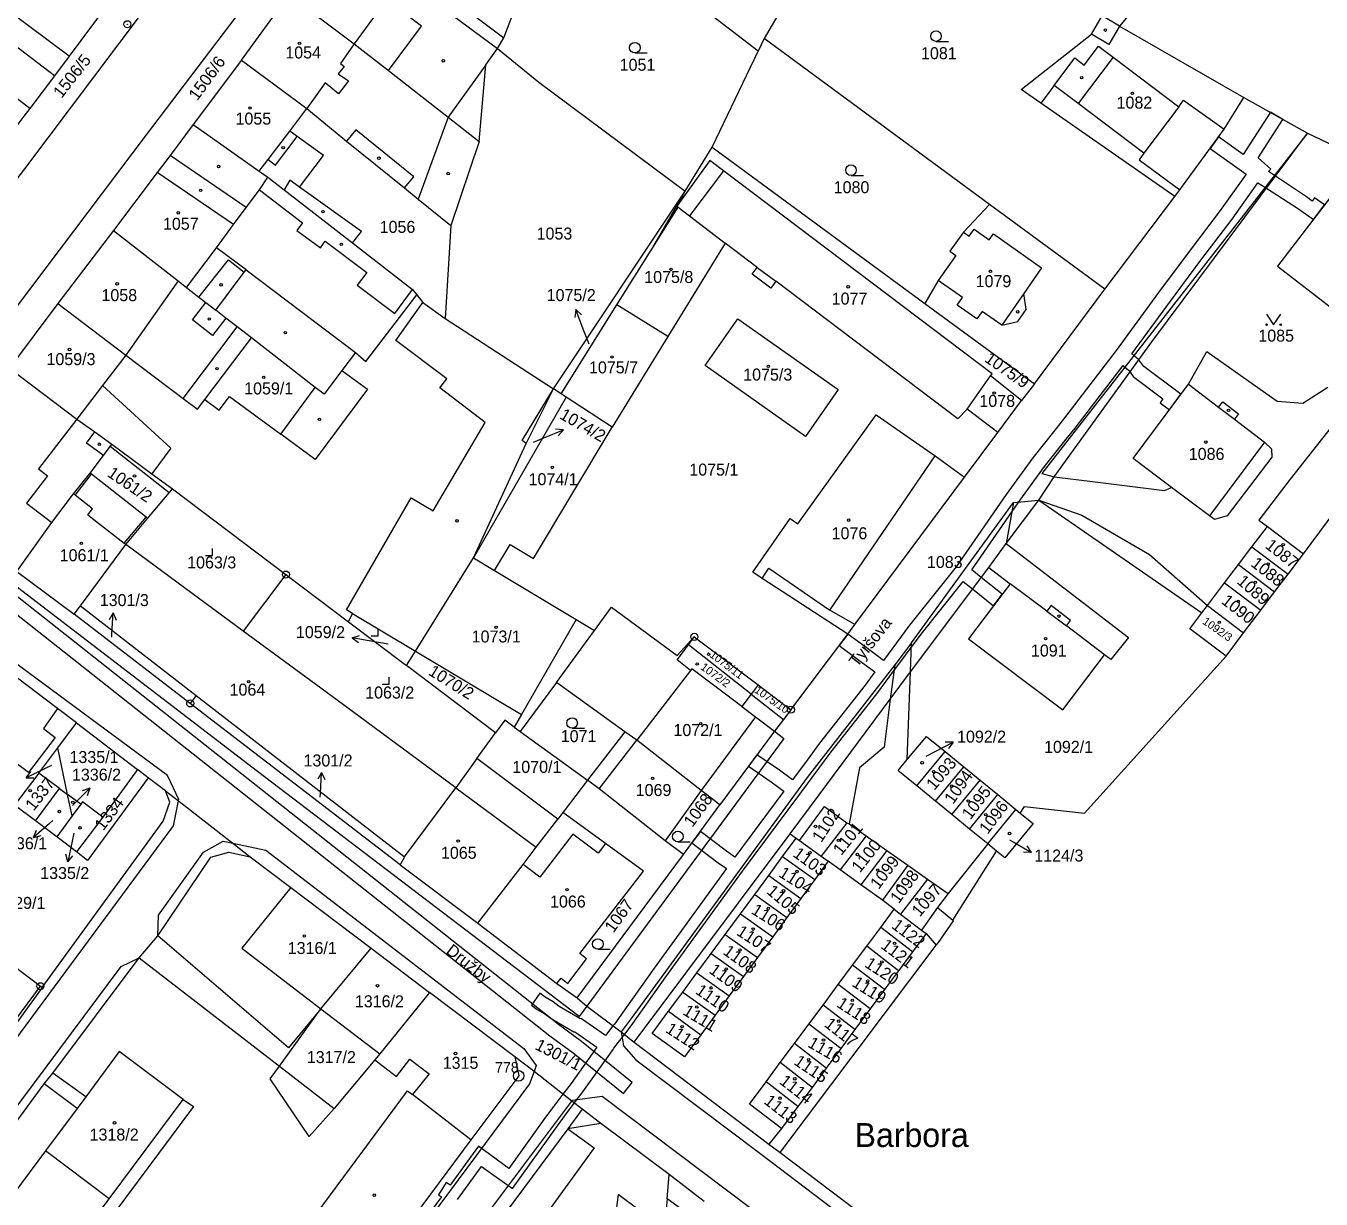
# Model space of a CAD drawing. Extents: x -784124 to -780570, y -980818 to -976926.
# Drawn here: x -781938.7 to -781755.2, y -978950.4 to -978784.2 of the extents above; entities that cross this region are included whole.
import ezdxf
from ezdxf.enums import TextEntityAlignment as Align

# ---------------------------------------------------------------- set-up
doc = ezdxf.new("R2010")
doc.units = 0
doc.header["$LTSCALE"] = 3.138375
doc.header["$MEASUREMENT"] = 0
doc.linetypes.add('0_02', pattern=[0])
doc.linetypes.add('0_051C', pattern=[0])
for name, color, linetype in [('1006', 1, 'CONTINUOUS'), ('1008', 1, 'CONTINUOUS'), ('101', 1, 'CONTINUOUS'), ('1016', 1, 'CONTINUOUS'), ('1029', 1, 'CONTINUOUS'), ('105', 1, 'CONTINUOUS'), ('18', 1, 'CONTINUOUS'), ('21800', 1, 'CONTINUOUS'), ('21810', 1, 'CONTINUOUS'), ('21900', 1, 'CONTINUOUS'), ('21999', 1, 'CONTINUOUS'), ('23700', 1, 'CONTINUOUS'), ('304', 1, 'CONTINUOUS'), ('314', 1, 'CONTINUOUS'), ('319', 1, 'CONTINUOUS'), ('402', 1, 'CONTINUOUS'), ('404', 1, 'CONTINUOUS')]:
    doc.layers.add(name, color=color, linetype=linetype)

# ---------------------------------------------------------------- blocks, each defined once
blk = doc.blocks.new('4_02$0')
at = {"layer": '404', "color": 255, "linetype": 'Continuous'}
blk.add_circle((-0.01, 0), 0.175, dxfattribs=at)
blk = doc.blocks.new('1029$1')
at = {"layer": '1029', "color": 6, "linetype": 'Continuous'}
for p, q in [((0, 3), (-0.5, 2)), ((0, 0), (0, 3)), ((0, 3), (0.5, 2))]:
    blk.add_line(p, q, dxfattribs=at)
blk = doc.blocks.new('3_04$3')
at = {"layer": '304', "color": 255, "linetype": 'Continuous'}
blk.add_line((0.01, 0), (1.76, 0), dxfattribs=at)
blk.add_circle((0.01, 0.75), 0.75, dxfattribs=at)
blk = doc.blocks.new('3_19$9')
at = {"layer": '319', "color": 255, "linetype": 'Continuous'}
for p, q in [((-1, 0), (0, 0)), ((0, 0), (0, 1))]:
    blk.add_line(p, q, dxfattribs=at)
blk = doc.blocks.new('3_14$2')
at = {"layer": '314', "color": 255, "linetype": 'Continuous'}
blk.add_lwpolyline([(-1, 1.5), (0, 0), (1, 1.5)], dxfattribs=at)
for centre in [(-1, 0), (1, 0)]:
    blk.add_circle(centre, 0.1, dxfattribs=at)
blk = doc.blocks.new('1_01$18')
at = {"layer": '101', "color": 3, "linetype": 'Continuous'}
for radius in [0.75, 0.03]:
    blk.add_circle((0, 0), radius, dxfattribs=at)
blk = doc.blocks.new('1_05$19')
at = {"layer": '105', "color": 3, "linetype": 'Continuous'}
for radius in [0.5, 0.0303]:
    blk.add_circle((0, 0), radius, dxfattribs=at)

msp = doc.modelspace()

# ---------------------------------------------------------------- linework, layer by layer
at = {"layer": '1029', "color": 255, "linetype": 'Continuous'}
for p, q in [((-781858.9, -978829.26), (-781859.73, -978827.16)), ((-781866.78, -978843.18), (-781865.31, -978842.56)), ((-781926.56, -978870.8), (-781926.53, -978870.34)), ((-781887.38, -978871.79), (-781889.54, -978871.41)), ((-781811.15, -978887.65), (-781809.97, -978887.05)), ((-781935.11, -978888.97), (-781936, -978889.4)), ((-781897, -978893.47), (-781896.97, -978892.95)), ((-781932.12, -978894.66), (-781931.79, -978894.33)), ((-781934.91, -978896.79), (-781935.38, -978897.2)), ((-781931.91, -978898.59), (-781932.16, -978899.71)), ((-781799.32, -978899.53), (-781798.82, -978899.82))]:
    msp.add_line(p, q, dxfattribs=at)
at = {"layer": '21800', "color": 255, "linetype": 'Continuous'}
for p, q in [((-781885.41, -978777.42), (-781892.22, -978786.69)), ((-781879.24, -978779.61), (-781870.97, -978785.86)), ((-781882.65, -978784.19), (-781885.5, -978782.07)), ((-781887.34, -978790.49), (-781882.65, -978784.19)), ((-781783.75, -978784.19), (-781785.26, -978786.78)), ((-781785.26, -978786.78), (-781787.7, -978785.35)), ((-781892.22, -978786.69), (-781894.13, -978789.5)), ((-781788.73, -978789.71), (-781786.71, -978787.03)), ((-781786.71, -978787.03), (-781784.64, -978788.6)), ((-781893.6, -978789.94), (-781894.45, -978790.94)), ((-781894.13, -978789.5), (-781893.6, -978789.94)), ((-781873.55, -978789.67), (-781878.87, -978797.12)), ((-781792.99, -978792.6), (-781790.05, -978788.71)), ((-781790.05, -978788.71), (-781788.73, -978789.71)), ((-781784.64, -978788.6), (-781789.59, -978795.17)), ((-781784.64, -978788.6), (-781775.34, -978795.63)), ((-781894.45, -978790.94), (-781893, -978791.95)), ((-781893, -978791.95), (-781894.41, -978793.77)), ((-781896.3, -978792.25), (-781898.92, -978795.89)), ((-781894.41, -978793.77), (-781896.3, -978792.25)), ((-781792.99, -978792.6), (-781794.89, -978795.11)), ((-781789.59, -978795.17), (-781792.99, -978792.6)), ((-781780.26, -978802.21), (-781789.59, -978795.17)), ((-781775.34, -978795.63), (-781780.26, -978802.21)), ((-781775.34, -978795.63), (-781774.65, -978794.71)), ((-781774.65, -978794.71), (-781768.91, -978798.81)), ((-781878.87, -978797.12), (-781883.15, -978808.7)), ((-781904.4, -978803.11), (-781901.3, -978799.06)), ((-781891.96, -978798.88), (-781893.27, -978800.48)), ((-781883.75, -978805.55), (-781891.96, -978798.88)), ((-781757.1, -978799.36), (-781794.74, -978847.58)), ((-781903.36, -978803.9), (-781900.26, -978799.86)), ((-781907.5, -978809.9), (-781918.3, -978802.52)), ((-781905.65, -978804.75), (-781904.4, -978803.11)), ((-781904.4, -978803.11), (-781903.36, -978803.9)), ((-781780.26, -978802.21), (-781780.95, -978803.13)), ((-781780.95, -978803.13), (-781775.2, -978807.39)), ((-781909.3, -978812.3), (-781920.1, -978804.92)), ((-781839.86, -978804.7), (-781844.68, -978811.08)), ((-781905.62, -978807.4), (-781904.43, -978805.6)), ((-781901.33, -978806.05), (-781902.14, -978807.38)), ((-781899.94, -978807.04), (-781901.33, -978806.05)), ((-781885.05, -978807.1), (-781883.75, -978805.55)), ((-781907.5, -978809.9), (-781905.62, -978807.4)), ((-781905.62, -978807.4), (-781899.53, -978812.08)), ((-781909.3, -978812.3), (-781907.5, -978809.9)), ((-781849.87, -978815.56), (-781846.29, -978809.85)), ((-781911.69, -978815.61), (-781909.3, -978812.3)), ((-781899.53, -978812.08), (-781900.32, -978813.17)), ((-781900.32, -978813.17), (-781896.96, -978815.61)), ((-781805.85, -978813.4), (-781805.03, -978813.98)), ((-781805.03, -978813.98), (-781804.33, -978812.99)), ((-781804.33, -978812.99), (-781802.19, -978814.5)), ((-781802.19, -978814.5), (-781801.59, -978813.63)), ((-781801.59, -978813.63), (-781794.76, -978818.44)), ((-781915.97, -978821.23), (-781911.69, -978815.61)), ((-781907.53, -978818.74), (-781911.69, -978815.61)), ((-781896.96, -978815.61), (-781896.29, -978814.68)), ((-781896.29, -978814.68), (-781890.4, -978819.1)), ((-781914.2, -978822.61), (-781910.03, -978817.33)), ((-781910.03, -978817.33), (-781907.77, -978819.06)), ((-781890.4, -978819.1), (-781891.76, -978820.91)), ((-781835.1, -978818.42), (-781832.42, -978820.36)), ((-781794.76, -978818.44), (-781797.27, -978822.09)), ((-781736.34, -978818.92), (-781759.54, -978848.42)), ((-781917.15, -978820.31), (-781924.58, -978830.83)), ((-781891.76, -978820.91), (-781886.44, -978824.9)), ((-781886.44, -978824.9), (-781883.93, -978821.52)), ((-781805.98, -978822.66), (-781809.43, -978820.23)), ((-781806.73, -978823.73), (-781805.98, -978822.66)), ((-781797.27, -978822.09), (-781800.39, -978826.6)), ((-781796.96, -978824.38), (-781797.27, -978822.09)), ((-781915.12, -978825.83), (-781913.21, -978823.38)), ((-781886.3, -978828.73), (-781882.45, -978823.38)), ((-781803.93, -978825.7), (-781806.73, -978823.73)), ((-781803.18, -978824.63), (-781803.93, -978825.7)), ((-781800.39, -978826.6), (-781803.18, -978824.63)), ((-781798.13, -978826.08), (-781796.96, -978824.38)), ((-781916.45, -978836.95), (-781908.8, -978826.83)), ((-781912.28, -978828.04), (-781915.12, -978825.83)), ((-781910.38, -978825.6), (-781912.28, -978828.04)), ((-781800.39, -978826.6), (-781798.13, -978826.08)), ((-781897.71, -978835.39), (-781906.76, -978828.36)), ((-781879.07, -978834.2), (-781886.3, -978828.73)), ((-781892.03, -978830.43), (-781893.93, -978832.98)), ((-781773.96, -978834.93), (-781771.33, -978830.32)), ((-781771.33, -978830.32), (-781761.4, -978837.34)), ((-781893.93, -978832.98), (-781896.45, -978836.37)), ((-781893.93, -978832.98), (-781890.33, -978835.66)), ((-781880.08, -978835.48), (-781879.07, -978834.2)), ((-781927.87, -978835.12), (-781931.52, -978839.88)), ((-781902.6, -978842.02), (-781897.71, -978835.39)), ((-781890.33, -978835.66), (-781897.73, -978845.61)), ((-781896.45, -978836.37), (-781897.71, -978835.39)), ((-781873.65, -978840.35), (-781880.08, -978835.48)), ((-781868.38, -978842.94), (-781863.97, -978835.58)), ((-781757.76, -978837.65), (-781754.19, -978835.36)), ((-781913.37, -978837.13), (-781911.35, -978838.63)), ((-781911.35, -978838.63), (-781909.85, -978836.69)), ((-781909.85, -978836.69), (-781902.6, -978842.02)), ((-781761.4, -978837.34), (-781757.76, -978837.65)), ((-781931.52, -978839.88), (-781936.93, -978846.95)), ((-781769.68, -978838.18), (-781767.45, -978839.88)), ((-781930.15, -978843.3), (-781928.97, -978841.69)), ((-781881.01, -978852.87), (-781873.65, -978840.35)), ((-781927.73, -978845.07), (-781930.15, -978843.3)), ((-781897.73, -978845.61), (-781902.6, -978842.02)), ((-781867.83, -978843.36), (-781868.38, -978842.94)), ((-781763.16, -978843.14), (-781762.17, -978844.08)), ((-781918.43, -978850.32), (-781926.77, -978843.77)), ((-781824.8, -978866.97), (-781809.85, -978845.11)), ((-781762.13, -978845.3), (-781768.45, -978853.58)), ((-781762.17, -978844.08), (-781762.13, -978845.3)), ((-781936.93, -978846.95), (-781935.66, -978847.92)), ((-781935.66, -978847.92), (-781938.64, -978851.81)), ((-781931.73, -978850.68), (-781929.41, -978847.71)), ((-781794.74, -978847.58), (-781792.97, -978848.07)), ((-781792.97, -978848.07), (-781787.56, -978848.75)), ((-781787.56, -978848.75), (-781777.33, -978849.99)), ((-781759.54, -978848.42), (-781763.99, -978854.19)), ((-781931.73, -978850.68), (-781931.96, -978850.5)), ((-781929.27, -978852.61), (-781931.73, -978850.68)), ((-781777.33, -978849.99), (-781776.37, -978849.6)), ((-781905.89, -978889.83), (-781954.57, -978852.56)), ((-781938.64, -978851.81), (-781935.07, -978854.55)), ((-781929.95, -978853.47), (-781929.27, -978852.61)), ((-781893.31, -978866.91), (-781884.11, -978851.07)), ((-781884.11, -978851.07), (-781881.01, -978852.87)), ((-781813.19, -978871.61), (-781798.74, -978851.71)), ((-781798.74, -978851.71), (-781799.77, -978857.54)), ((-781798.74, -978851.71), (-781795.18, -978851.4)), ((-781795.18, -978851.4), (-781789.06, -978853.5)), ((-781929.95, -978853.47), (-781924.81, -978857.49)), ((-781924.81, -978857.49), (-781921.7, -978853.77)), ((-781789.06, -978853.5), (-781779.48, -978859.06)), ((-781770.24, -978854.12), (-781770.98, -978853.58)), ((-781768.45, -978853.58), (-781770.24, -978854.12)), ((-781763.99, -978854.19), (-781762.77, -978855.11)), ((-781924.58, -978857.68), (-781924.81, -978857.49)), ((-781799.77, -978857.54), (-781796.74, -978859.86)), ((-781918.64, -978890.4), (-781961.52, -978858.76)), ((-781796.74, -978859.86), (-781782.44, -978870.82)), ((-781779.48, -978859.06), (-781771.27, -978866.32)), ((-781834.36, -978862.46), (-781833.41, -978861)), ((-781833.41, -978861), (-781824.8, -978866.97)), ((-781802.27, -978860.9), (-781799.21, -978863.22)), ((-781892.45, -978867.42), (-781893.31, -978866.91)), ((-781821.25, -978869.02), (-781824.8, -978866.97)), ((-781794.02, -978867.13), (-781791.26, -978869.21)), ((-781860.72, -978868.27), (-781868.5, -978881.76)), ((-781844.83, -978871.89), (-781843.99, -978870.75)), ((-781782.44, -978870.82), (-781784.95, -978873.95)), ((-781813.19, -978871.61), (-781815.58, -978874.71)), ((-781813.35, -978875.73), (-781813.19, -978871.61)), ((-781815.58, -978874.71), (-781827.98, -978890.69)), ((-781815.58, -978874.71), (-781816.21, -978879.56)), ((-781784.95, -978873.95), (-781785.87, -978873.28)), ((-781844.54, -978875.54), (-781852.16, -978885.41)), ((-781813.81, -978888.15), (-781813.35, -978875.73)), ((-781816.21, -978879.56), (-781817.1, -978886.39)), ((-781934.24, -978880.92), (-781936.23, -978883.75)), ((-781835.3, -978882.1), (-781843.01, -978892.54)), ((-781837.27, -978880.61), (-781835.3, -978882.1)), ((-781835.3, -978882.1), (-781832.63, -978884.1)), ((-781936.23, -978883.75), (-781934.6, -978885)), ((-781934.6, -978885), (-781938.38, -978889.97)), ((-781831.31, -978885.16), (-781859.23, -978923.08)), ((-781857.47, -978892.29), (-781852.16, -978885.41)), ((-781832.63, -978884.1), (-781831.31, -978885.16)), ((-781938.38, -978889.97), (-781942.92, -978886.54)), ((-781817.1, -978886.39), (-781820.56, -978889.31)), ((-781820.56, -978889.31), (-781822.05, -978897.25)), ((-781917.04, -978893.82), (-781918.64, -978890.4)), ((-781860.33, -978924.57), (-781905.89, -978889.83)), ((-781827.98, -978890.69), (-781852.96, -978924.85)), ((-781877.81, -978892.14), (-781866.39, -978900.54)), ((-781917.83, -978897.52), (-781917.08, -978894)), ((-781917.08, -978894), (-781917.04, -978893.82)), ((-781990.96, -978996.28), (-781917.83, -978897.52)), ((-781913.55, -978901.25), (-781910.78, -978899.71)), ((-781910.78, -978899.71), (-781909.39, -978900)), ((-781909.39, -978900), (-781904.73, -978901)), ((-781861.22, -978898.71), (-781865.89, -978904.82)), ((-781857.61, -978901.41), (-781861.22, -978898.71)), ((-781856.57, -978900.04), (-781857.61, -978901.41)), ((-781830.42, -978898.67), (-781829.54, -978899.3)), ((-781802.41, -978900.1), (-781808.01, -978907.14)), ((-781919.95, -978910.17), (-781913.55, -978901.25)), ((-781904.73, -978901), (-781868.16, -978929.08)), ((-781865.89, -978904.82), (-781868.27, -978903)), ((-781809.53, -978909.13), (-781807.37, -978910.92)), ((-781920.05, -978913.1), (-781919.95, -978910.17)), ((-781901.52, -978928.99), (-781920.05, -978913.1)), ((-781811.13, -978912.8), (-781809.73, -978914.45)), ((-781925.21, -978917.46), (-781922.66, -978916.25)), ((-781922.66, -978916.25), (-781902.8, -978931.58)), ((-781958.5, -978962.03), (-781925.21, -978917.46)), ((-781896.93, -978923.47), (-781901.52, -978928.99)), ((-781859.23, -978923.08), (-781860.33, -978924.57)), ((-781852.96, -978924.85), (-781854.35, -978926.75)), ((-781854.35, -978926.75), (-781854.01, -978928.72)), ((-781868.16, -978929.08), (-781866.39, -978931.51)), ((-781854.01, -978928.72), (-781852.28, -978930.7)), ((-781902.8, -978931.58), (-781895.02, -978937.58)), ((-781866.39, -978931.51), (-781866.71, -978932.37)), ((-781852.28, -978930.7), (-781834.5, -978944.06)), ((-781930.25, -978935.94), (-781934.92, -978932.59)), ((-781866.71, -978932.37), (-781867.37, -978934.1)), ((-781931.47, -978937.58), (-781936.13, -978934.1)), ((-781867.37, -978934.1), (-781894.98, -978971.29)), ((-781916.45, -978936.32), (-781914.96, -978937.31)), ((-781884.62, -978967.53), (-781861.37, -978936.54)), ((-781861.37, -978936.54), (-781861.25, -978936.39)), ((-781861.25, -978936.39), (-781857.06, -978935.83)), ((-781857.06, -978935.83), (-781835.81, -978951.88)), ((-781914.96, -978937.31), (-781935.91, -978965.42)), ((-781857.22, -978939.7), (-781861.92, -978940.47)), ((-781861.92, -978940.47), (-781858.19, -978943.17)), ((-781831.62, -978940.43), (-781833.42, -978942.63)), ((-781858.19, -978943.17), (-781866.98, -978955.25)), ((-781834.5, -978944.06), (-781795.78, -978973.46)), ((-781847.83, -978950.4), (-781847.55, -978946.97))]:
    msp.add_line(p, q, dxfattribs=at)
at = {"layer": '21810', "color": 255, "linetype": '0_02'}
for p, q in [((-781932.6, -978788.46), (-781941.53, -978781.79)), ((-781938.17, -978795.85), (-781947.46, -978788.76))]:
    msp.add_line(p, q, dxfattribs=at)
at = {"layer": '21900', "color": 3, "linetype": 'Continuous'}
for p, q in [((-781834.96, -978787.74), (-781848.85, -978777.07)), ((-781829.85, -978778.65), (-781834.1, -978785.93)), ((-781908.19, -978789), (-781901.41, -978779.74)), ((-781783.75, -978784.19), (-781786.19, -978782.76)), ((-781783.75, -978784.19), (-781766.09, -978794.3)), ((-781834.1, -978785.93), (-781834.96, -978787.74)), ((-781802.14, -978809.46), (-781834.1, -978785.93)), ((-781841.47, -978801.36), (-781834.96, -978787.74)), ((-781908.19, -978789), (-781915.02, -978798.15)), ((-781908.19, -978789), (-781898.92, -978795.89)), ((-781766.09, -978794.3), (-781757.1, -978799.36)), ((-781874.49, -978800.55), (-781878.51, -978812.46)), ((-781845.27, -978807.6), (-781841.47, -978801.36)), ((-781841.47, -978801.36), (-781811.31, -978823.51)), ((-781841.81, -978803.22), (-781846.48, -978809.7)), ((-781863.97, -978835.58), (-781845.27, -978807.6)), ((-781785.79, -978821.49), (-781775.88, -978808.36)), ((-781785.79, -978821.49), (-781802.14, -978809.46)), ((-781926.29, -978813.17), (-781934.21, -978823.52)), ((-781878.51, -978812.46), (-781879.32, -978825.61)), ((-781854.97, -978823.68), (-781849.87, -978815.56)), ((-781839.64, -978814.94), (-781847.75, -978828.17)), ((-781795.79, -978834.9), (-781785.79, -978821.49)), ((-781934.21, -978823.52), (-781941.07, -978832.68)), ((-781934.21, -978823.52), (-781924.58, -978830.83)), ((-781862.88, -978836.29), (-781854.97, -978823.68)), ((-781847.75, -978828.17), (-781854.97, -978823.68)), ((-781811.31, -978823.51), (-781795.79, -978834.9)), ((-781879.32, -978825.61), (-781863.97, -978835.58)), ((-781847.75, -978828.17), (-781855.62, -978841.01)), ((-781924.58, -978830.83), (-781927.87, -978835.12)), ((-781805.34, -978838.49), (-781802, -978833.77)), ((-781797.64, -978837.25), (-781802, -978833.77)), ((-781862.88, -978836.29), (-781863.97, -978835.58)), ((-781795.79, -978834.9), (-781797.64, -978837.25)), ((-781862.14, -978836.77), (-781862.88, -978836.29)), ((-781855.62, -978841.01), (-781862.14, -978836.77)), ((-781800.98, -978841.77), (-781797.64, -978837.25)), ((-781800.98, -978841.77), (-781805.34, -978838.49)), ((-781926.55, -978843.46), (-781920.86, -978847.63)), ((-781805.7, -978848.12), (-781800.98, -978841.77)), ((-781920.86, -978847.63), (-781917.96, -978849.76)), ((-781921.47, -978853.96), (-781918.43, -978850.32)), ((-781918.43, -978850.32), (-781917.96, -978849.76)), ((-781917.96, -978849.76), (-781901.87, -978861.92)), ((-781795.18, -978851.4), (-781772.05, -978867.35)), ((-781924.58, -978857.68), (-781921.47, -978853.96)), ((-781930.98, -978866.34), (-781924.58, -978857.68)), ((-781907.92, -978869.96), (-781924.58, -978857.68)), ((-781766.86, -978860.5), (-781764.95, -978857.98)), ((-781764.95, -978857.98), (-781759.83, -978861.86)), ((-781883.51, -978872.77), (-781875.3, -978859.53)), ((-781875.3, -978859.53), (-781872.3, -978861.33)), ((-781759.83, -978861.86), (-781757.65, -978858.99)), ((-781940.01, -978861.47), (-781931.88, -978867.54)), ((-781768.83, -978863.1), (-781766.86, -978860.5)), ((-781766.86, -978860.5), (-781761.74, -978864.38)), ((-781761.74, -978864.38), (-781759.83, -978861.86)), ((-781901.87, -978861.92), (-781907.92, -978869.96)), ((-781901.87, -978861.92), (-781893.01, -978868.62)), ((-781771.27, -978866.32), (-781768.83, -978863.1)), ((-781768.83, -978863.1), (-781763.71, -978866.98)), ((-781763.71, -978866.98), (-781761.74, -978864.38)), ((-781931.88, -978867.54), (-781930.98, -978866.34)), ((-781930.98, -978866.34), (-781914.6, -978879.04)), ((-781772.05, -978867.35), (-781771.27, -978866.32)), ((-781771.27, -978866.32), (-781766.16, -978870.2)), ((-781766.16, -978870.2), (-781763.71, -978866.98)), ((-781915.44, -978880.19), (-781931.88, -978867.54)), ((-781863.54, -978877.24), (-781858.12, -978869.83)), ((-781830.3, -978881.07), (-781822.23, -978870.35)), ((-781768.63, -978873.47), (-781766.16, -978870.2)), ((-781884.79, -978874.83), (-781883.51, -978872.77)), ((-781844.83, -978871.89), (-781844.96, -978871.79)), ((-781835.93, -978878.85), (-781844.83, -978871.89)), ((-781863.54, -978877.24), (-781868.66, -978884.15)), ((-781853.84, -978884.2), (-781863.54, -978877.24)), ((-781834.95, -978877.56), (-781835.93, -978878.85)), ((-781834.95, -978877.56), (-781830.3, -978881.07)), ((-781914.6, -978879.04), (-781915.44, -978880.19)), ((-781885.7, -978903.07), (-781915.44, -978880.19)), ((-781914.6, -978879.04), (-781885.06, -978901.92)), ((-781835.93, -978878.85), (-781831.33, -978882.44)), ((-781830.3, -978881.07), (-781831.33, -978882.44)), ((-781934.19, -978886.46), (-781931.56, -978882.93)), ((-781931.56, -978882.93), (-781922.91, -978889.57)), ((-781869.52, -978883.53), (-781868.66, -978884.15)), ((-781868.66, -978884.15), (-781859.14, -978891.07)), ((-781853.84, -978884.2), (-781859.14, -978891.07)), ((-781811.06, -978884.85), (-781808.45, -978886.99)), ((-781936.9, -978890.08), (-781934.19, -978886.46)), ((-781812.45, -978891.88), (-781808.45, -978886.99)), ((-781808.45, -978886.99), (-781805.79, -978889.17)), ((-781874.82, -978888.01), (-781877.81, -978892.14)), ((-781863.34, -978896.57), (-781874.82, -978888.01)), ((-781809.79, -978894.05), (-781805.79, -978889.17)), ((-781805.79, -978889.17), (-781803.49, -978891.06)), ((-781936.9, -978890.08), (-781940.32, -978894.62)), ((-781933.95, -978892.25), (-781936.9, -978890.08)), ((-781921.4, -978890.72), (-781922.91, -978889.57)), ((-781918.92, -978892.57), (-781921.4, -978890.72)), ((-781807.48, -978895.94), (-781803.49, -978891.06)), ((-781803.49, -978891.06), (-781800.99, -978893.11)), ((-781937.35, -978896.83), (-781933.95, -978892.25)), ((-781933.95, -978892.25), (-781932.81, -978893.08)), ((-781930.95, -978894.45), (-781932.81, -978893.08)), ((-781885.06, -978901.92), (-781877.81, -978892.14)), ((-781843.01, -978892.54), (-781848.11, -978899.65)), ((-781840.38, -978894.58), (-781843.01, -978892.54)), ((-781809.79, -978894.05), (-781812.45, -978891.88)), ((-781804.98, -978897.99), (-781800.99, -978893.11)), ((-781800.99, -978893.11), (-781798.41, -978895.22)), ((-781937.35, -978896.83), (-781940.32, -978894.62)), ((-781930.95, -978894.45), (-781932.18, -978896.13)), ((-781845.53, -978901.58), (-781840.38, -978894.58)), ((-781807.48, -978895.94), (-781809.79, -978894.05)), ((-781932.18, -978896.13), (-781934.34, -978899.07)), ((-781927.84, -978896.31), (-781931.57, -978901.24)), ((-781862.63, -978895.63), (-781863.34, -978896.57)), ((-781804.98, -978897.99), (-781807.48, -978895.94)), ((-781802.41, -978900.1), (-781798.41, -978895.22)), ((-781798.41, -978895.22), (-781797.8, -978895.72)), ((-781934.34, -978899.07), (-781937.35, -978896.83)), ((-781822.39, -978897.12), (-781826.01, -978901.84)), ((-781802.41, -978900.1), (-781804.98, -978897.99)), ((-781931.57, -978901.24), (-781934.34, -978899.07)), ((-781845.53, -978901.58), (-781848.11, -978899.65)), ((-781829.09, -978899.63), (-781826.01, -978901.84)), ((-781819.62, -978898.97), (-781823.31, -978903.76)), ((-781819.62, -978898.97), (-781816.69, -978901.03)), ((-781801.18, -978901.1), (-781802.41, -978900.1)), ((-781906.92, -978901.94), (-781901.16, -978906.27)), ((-781885.06, -978901.92), (-781885.7, -978903.07)), ((-781860.61, -978921.93), (-781845.53, -978901.58)), ((-781833.43, -978904.57), (-781831.47, -978901.9)), ((-781831.47, -978901.9), (-781826.93, -978905.15)), ((-781826.01, -978901.84), (-781825.01, -978902.53)), ((-781816.69, -978901.03), (-781820.39, -978905.88)), ((-781816.69, -978901.03), (-781813.71, -978903.13)), ((-781885.7, -978903.07), (-781874.66, -978911.33)), ((-781825.01, -978902.53), (-781826.93, -978905.15)), ((-781823.31, -978903.76), (-781825.01, -978902.53)), ((-781820.39, -978905.88), (-781823.31, -978903.76)), ((-781813.71, -978903.13), (-781817.34, -978908.09)), ((-781813.71, -978903.13), (-781810.94, -978905.07)), ((-781835.42, -978907.26), (-781833.43, -978904.57)), ((-781833.43, -978904.57), (-781828.88, -978907.82)), ((-781826.93, -978905.15), (-781828.88, -978907.82)), ((-781817.34, -978908.09), (-781820.39, -978905.88)), ((-781810.94, -978905.07), (-781814.79, -978910.04)), ((-781953.29, -978907.7), (-781936.67, -978920.26)), ((-781901.16, -978906.27), (-781889.78, -978914.88)), ((-781837.44, -978909.99), (-781835.42, -978907.26)), ((-781835.42, -978907.26), (-781830.87, -978910.52)), ((-781828.88, -978907.82), (-781830.87, -978910.52)), ((-781817.54, -978911.96), (-781815.65, -978909.32)), ((-781815.65, -978909.32), (-781817.34, -978908.09)), ((-781815.65, -978909.32), (-781814.79, -978910.04)), ((-781874.66, -978911.33), (-781863.46, -978919.88)), ((-781839.61, -978912.94), (-781837.44, -978909.99)), ((-781837.44, -978909.99), (-781832.88, -978913.26)), ((-781830.87, -978910.52), (-781832.88, -978913.26)), ((-781814.79, -978910.04), (-781811.81, -978912.3)), ((-781841.6, -978915.63), (-781839.61, -978912.94)), ((-781839.61, -978912.94), (-781835.04, -978916.2)), ((-781832.88, -978913.26), (-781835.04, -978916.2)), ((-781819.55, -978914.58), (-781817.54, -978911.96)), ((-781813.06, -978915.41), (-781817.54, -978911.96)), ((-781889.78, -978914.88), (-781881.5, -978921.14)), ((-781821.55, -978917.27), (-781819.55, -978914.58)), ((-781815.03, -978918.06), (-781819.55, -978914.58)), ((-781843.62, -978918.36), (-781841.6, -978915.63)), ((-781841.6, -978915.63), (-781837.02, -978918.9)), ((-781835.04, -978916.2), (-781837.02, -978918.9)), ((-781813.06, -978915.41), (-781815.03, -978918.06)), ((-781845.64, -978921.09), (-781843.62, -978918.36)), ((-781843.62, -978918.36), (-781839.03, -978921.64)), ((-781823.58, -978920), (-781821.55, -978917.27)), ((-781817.02, -978920.75), (-781821.55, -978917.27)), ((-781815.03, -978918.06), (-781817.02, -978920.75)), ((-781941.91, -978927.32), (-781936.67, -978920.26)), ((-781936.67, -978920.26), (-781936.42, -978920.45)), ((-781863.46, -978919.88), (-781860.61, -978921.93)), ((-781837.02, -978918.9), (-781839.03, -978921.64)), ((-781825.75, -978922.94), (-781823.58, -978920)), ((-781819.05, -978923.48), (-781823.58, -978920)), ((-781881.5, -978921.14), (-781888.56, -978929.84)), ((-781869.42, -978930.27), (-781881.5, -978921.14)), ((-781847.63, -978923.79), (-781845.64, -978921.09)), ((-781845.64, -978921.09), (-781841.04, -978924.38)), ((-781839.03, -978921.64), (-781841.04, -978924.38)), ((-781817.02, -978920.75), (-781819.05, -978923.48)), ((-781896.93, -978923.47), (-781888.56, -978929.84)), ((-781847.63, -978923.79), (-781843.06, -978927.16)), ((-781827.74, -978925.63), (-781825.75, -978922.94)), ((-781821.22, -978926.41), (-781825.75, -978922.94)), ((-781819.05, -978923.48), (-781821.22, -978926.41)), ((-781841.04, -978924.38), (-781843.06, -978927.16)), ((-781829.77, -978928.36), (-781827.74, -978925.63)), ((-781823.22, -978929.1), (-781827.74, -978925.63)), ((-781821.22, -978926.41), (-781823.22, -978929.1)), ((-781831.8, -978931.09), (-781829.77, -978928.36)), ((-781825.29, -978931.89), (-781829.77, -978928.36)), ((-781823.22, -978929.1), (-781825.29, -978931.89)), ((-781889.26, -978930.7), (-781895.02, -978937.58)), ((-781888.56, -978929.84), (-781889.26, -978930.7)), ((-781833.83, -978933.83), (-781831.8, -978931.09)), ((-781827.3, -978934.6), (-781831.8, -978931.09)), ((-781825.29, -978931.89), (-781827.3, -978934.6)), ((-781829.31, -978937.32), (-781833.83, -978933.83)), ((-781827.3, -978934.6), (-781829.31, -978937.32)), ((-781875.67, -978942.05), (-781883.91, -978935.62)), ((-781859.87, -978937.71), (-781861.92, -978940.47)), ((-781926.91, -978950.4), (-781935.95, -978943.61)), ((-781842.59, -978950.77), (-781847.55, -978946.97))]:
    msp.add_line(p, q, dxfattribs=at)
for points in [[(-781850.9, -978685.97), (-781851.99, -978688.17), (-781865.72, -978707.13), (-781938.91, -978804.41), (-781966.46, -978840.42), (-781968.59, -978841.15), (-781971.57, -978839.82)], [(-781956.66, -978845.94), (-781921.62, -978799.62), (-781895.34, -978764.94), (-781871.36, -978732.83)], [(-781731.63, -978742.97), (-781740.98, -978735.09), (-781743.41, -978735.88), (-781748.29, -978741.4), (-781750.12, -978741.81), (-781761.57, -978755.38), (-781761.4, -978756.98), (-781766.12, -978763.11), (-781783.75, -978784.19)], [(-781894.55, -978770.81), (-781885.41, -978777.42), (-781883.23, -978779.02), (-781880.41, -978781.09), (-781871.89, -978787.35)], [(-781871.89, -978787.35), (-781870.97, -978785.86), (-781868.94, -978780.51), (-781867.33, -978777.01)], [(-781934.66, -978791.23), (-781943.56, -978784.47), (-781943.88, -978784.23), (-781951.02, -978778.84)], [(-781901.41, -978779.74), (-781892.22, -978786.69), (-781887.34, -978790.49), (-781878.87, -978797.12), (-781874.49, -978800.55)], [(-781927.49, -978781.59), (-781932.6, -978788.46), (-781934.66, -978791.23)], [(-781775.88, -978808.36), (-781794.89, -978795.11), (-781797.68, -978793.16), (-781787.7, -978785.35), (-781786.19, -978782.76)], [(-781874.49, -978800.55), (-781873.55, -978789.67), (-781871.89, -978787.35)], [(-781871.89, -978787.35), (-781866.04, -978792.12), (-781845.27, -978807.6)], [(-781934.66, -978791.23), (-781938.17, -978795.85), (-781939.02, -978796.96), (-781942.59, -978801.66)], [(-781775.88, -978808.36), (-781775.2, -978807.39), (-781768.91, -978798.81), (-781766.09, -978794.3)], [(-781892.42, -978814.92), (-781891.16, -978813.3), (-781899.94, -978807.04), (-781896.55, -978802.54), (-781900.26, -978799.86), (-781901.3, -978799.06), (-781898.92, -978795.89)], [(-781898.92, -978795.89), (-781893.27, -978800.48), (-781885.05, -978807.1), (-781883.15, -978808.7), (-781878.51, -978812.46)], [(-781915.02, -978798.15), (-781918.3, -978802.52), (-781920.1, -978804.92), (-781926.29, -978813.17)], [(-781915.02, -978798.15), (-781905.65, -978804.75), (-781904.43, -978805.6), (-781902.14, -978807.38), (-781892.42, -978814.92)], [(-781795.18, -978851.4), (-781792.97, -978848.07), (-781779.14, -978828.95), (-781757.1, -978799.36)], [(-781757.1, -978799.36), (-781750.59, -978802.43), (-781727.93, -978818.84)], [(-781802, -978833.77), (-781801.79, -978833.49), (-781839.86, -978804.7), (-781841.81, -978803.22)], [(-781742.54, -978816.07), (-781746.82, -978812.79), (-781745.91, -978811.6), (-781748.17, -978809.86), (-781749.09, -978811.05), (-781753.33, -978807.8), (-781761.32, -978818.23), (-781750.56, -978826.54), (-781742.54, -978816.07)], [(-781846.48, -978809.7), (-781846.29, -978809.85), (-781844.68, -978811.08), (-781839.64, -978814.94)], [(-781802.14, -978809.46), (-781805.85, -978813.4), (-781807.76, -978816.11), (-781806.94, -978816.69), (-781809.43, -978820.23), (-781811.31, -978823.51)], [(-781926.29, -978813.17), (-781917.15, -978820.31), (-781915.97, -978821.23), (-781914.2, -978822.61), (-781913.21, -978823.38), (-781911.83, -978824.46)], [(-781892.42, -978814.92), (-781883.93, -978821.52), (-781883.3, -978822.3)], [(-781805.34, -978838.49), (-781806.62, -978839.87), (-781832.42, -978820.36), (-781833.14, -978821.32), (-781835.77, -978819.33), (-781835.1, -978818.42), (-781839.64, -978814.94)], [(-781911.83, -978824.46), (-781907.77, -978819.06), (-781907.53, -978818.74), (-781892.03, -978830.43), (-781890.56, -978831.74), (-781883.3, -978822.3)], [(-781757.65, -978858.99), (-781748.51, -978846.71), (-781727.93, -978818.84)], [(-781883.3, -978822.3), (-781882.45, -978823.38), (-781879.32, -978825.61)], [(-781924.58, -978830.83), (-781916.45, -978836.95), (-781914.4, -978838.5), (-781913.37, -978837.13), (-781906.76, -978828.36), (-781908.8, -978826.83), (-781910.38, -978825.6), (-781911.83, -978824.46)], [(-781823.59, -978835.69), (-781828.21, -978842.35), (-781842.47, -978832.3), (-781837.8, -978825.69), (-781823.59, -978835.69)], [(-781941.07, -978832.68), (-781931.52, -978839.88), (-781928.97, -978841.69), (-781926.55, -978843.46)], [(-781927.87, -978835.12), (-781918.19, -978843.99), (-781920.86, -978847.63)], [(-781875.3, -978859.53), (-781867.83, -978843.36), (-781863.97, -978835.58)], [(-781776.37, -978849.6), (-781781.81, -978845.49), (-781773.96, -978834.93), (-781769.68, -978838.18), (-781769.1, -978837.42), (-781766.87, -978839.12), (-781767.45, -978839.88), (-781763.16, -978843.14), (-781770.98, -978853.58), (-781776.37, -978849.6)], [(-781822.23, -978870.35), (-781834.36, -978862.46), (-781835.7, -978861.59), (-781830.41, -978853.98), (-781829.34, -978854.72), (-781818.2, -978839.27), (-781809.85, -978845.11), (-781805.7, -978848.12)], [(-781872.3, -978861.33), (-781870.11, -978857.67), (-781866.79, -978859.66), (-781855.62, -978841.01)], [(-781929.64, -978847.53), (-781927.73, -978845.07), (-781926.77, -978843.77), (-781926.55, -978843.46)], [(-781940.01, -978861.47), (-781935.07, -978854.55), (-781931.96, -978850.5), (-781929.64, -978847.53)], [(-781921.47, -978853.96), (-781921.7, -978853.77), (-781929.41, -978847.71), (-781929.64, -978847.53)], [(-781822.23, -978870.35), (-781821.25, -978869.02), (-781805.7, -978848.12)], [(-781852.51, -978928.18), (-781830.42, -978898.67), (-781826.29, -978893.16), (-781816.21, -978879.56), (-781813.35, -978875.73), (-781802.27, -978860.9), (-781799.77, -978857.54), (-781795.18, -978851.4)], [(-781764.95, -978857.98), (-781762.77, -978855.11), (-781757.65, -978858.99)], [(-781872.3, -978861.33), (-781860.72, -978868.27), (-781858.12, -978869.83)], [(-781805.11, -978871.04), (-781791.78, -978881.1), (-781785.87, -978873.28), (-781791.26, -978869.21), (-781790.66, -978868.41), (-781793.41, -978866.33), (-781794.02, -978867.13), (-781799.21, -978863.22), (-781805.11, -978871.04)], [(-781893.01, -978868.62), (-781892.45, -978867.42), (-781883.51, -978872.77)], [(-781858.12, -978869.83), (-781855.73, -978866.55), (-781846.44, -978873.38), (-781844.96, -978871.79)], [(-781768.63, -978873.47), (-781773.75, -978869.59), (-781772.05, -978867.35)], [(-781877.81, -978892.14), (-781894.63, -978879.74), (-781907.92, -978869.96)], [(-781844.96, -978871.79), (-781843.99, -978870.75), (-781834.95, -978877.56)], [(-781883.51, -978872.77), (-781868.5, -978881.76), (-781869.52, -978883.53)], [(-781835.93, -978878.85), (-781837.27, -978880.61), (-781844.34, -978875.28), (-781844.54, -978875.54), (-781846.4, -978874.03), (-781844.83, -978871.89)], [(-781931.56, -978882.93), (-781934.24, -978880.92), (-781944.27, -978873.34)], [(-781797.8, -978895.72), (-781797.2, -978894.77), (-781788.69, -978895.74), (-781768.63, -978873.47)], [(-781869.52, -978883.53), (-781870.86, -978882.56), (-781872.19, -978884.36)], [(-781831.33, -978882.44), (-781832.63, -978884.1), (-781840.38, -978894.58)], [(-781843.01, -978892.54), (-781852.16, -978885.41), (-781853.84, -978884.2)], [(-781815.09, -978889.68), (-781813.81, -978888.15), (-781811.06, -978884.85)], [(-781921.4, -978890.72), (-781930, -978902.46), (-781931.57, -978901.24)], [(-781859.14, -978891.07), (-781862.46, -978895.43), (-781862.63, -978895.63)], [(-781848.11, -978899.65), (-781857.47, -978892.29), (-781859.14, -978891.07)], [(-781812.45, -978891.88), (-781814.89, -978889.89), (-781815.09, -978889.68)], [(-781936.42, -978920.45), (-781919.26, -978896.87), (-781918.31, -978894.19), (-781918.92, -978892.57)], [(-781918.92, -978892.57), (-781917.08, -978894), (-781909.39, -978900), (-781906.92, -978901.94)], [(-781927.84, -978896.31), (-781930.72, -978894.14), (-781930.95, -978894.45)], [(-781829.09, -978899.63), (-781825.53, -978894.81), (-781822.39, -978897.12)], [(-781874.66, -978911.33), (-781868.27, -978903), (-781866.39, -978900.54), (-781863.34, -978896.57)], [(-781863.46, -978919.88), (-781862.88, -978919.12), (-781861.93, -978919.86), (-781859.25, -978916.37), (-781860.2, -978915.64), (-781851.21, -978903.95), (-781856.57, -978900.04), (-781862.63, -978895.63)], [(-781797.8, -978895.72), (-781795.97, -978897.22), (-781799.97, -978902.09), (-781801.18, -978901.1)], [(-781822.39, -978897.12), (-781822.05, -978897.25), (-781819.62, -978898.97)], [(-781831.47, -978901.9), (-781829.54, -978899.3), (-781829.09, -978899.63)], [(-781986.81, -979002.76), (-781978.21, -978990.83), (-781977.06, -978989.3), (-781967.9, -978976.97), (-781966.78, -978975.5), (-781946.26, -978947.9), (-781945.22, -978946.44), (-781936.13, -978934.1), (-781934.92, -978932.59), (-781922.66, -978916.25), (-781920.05, -978913.1), (-781912.51, -978901.99), (-781909.98, -978901.26), (-781906.92, -978901.94)], [(-781831.82, -978943.83), (-781809.73, -978914.45), (-781809.4, -978914.08), (-781807.25, -978911.01), (-781807.37, -978910.92), (-781801.18, -978901.1)], [(-781810.94, -978905.07), (-781808.01, -978907.14), (-781809.53, -978909.13), (-781811.81, -978912.3)], [(-781901.16, -978906.27), (-781908.14, -978914.85), (-781896.93, -978923.47)], [(-781811.81, -978912.3), (-781811.13, -978912.8), (-781813.06, -978915.41)], [(-781936.42, -978920.45), (-781941.59, -978927.56), (-781942.69, -978929.14), (-781951.85, -978941.42), (-781952.96, -978942.88), (-781957.64, -978949.21)], [(-781860.61, -978921.93), (-781859.23, -978923.08), (-781854.35, -978926.75), (-781852.51, -978928.18)], [(-781843.06, -978927.16), (-781845.36, -978930.27), (-781849.98, -978926.97), (-781847.63, -978923.79)], [(-781926.91, -978950.4), (-781916.45, -978936.32), (-781925.49, -978929.53), (-781930.25, -978935.94), (-781931.47, -978937.58), (-781935.95, -978943.61)], [(-781852.51, -978928.18), (-781833.42, -978942.63), (-781831.82, -978943.83)], [(-781889.26, -978930.7), (-781886.22, -978933.05), (-781884.33, -978930.6), (-781881.55, -978932.7), (-781883.91, -978935.62)], [(-781869.42, -978930.27), (-781868.88, -978932.97), (-781875.67, -978942.05)], [(-781859.87, -978937.71), (-781861.37, -978936.54), (-781866.71, -978932.37), (-781869.42, -978930.27)], [(-781896.46, -978969.9), (-781905.53, -978963.31), (-781884.63, -978935.08), (-781883.91, -978935.62)], [(-781829.31, -978937.32), (-781831.62, -978940.43), (-781836.15, -978936.96), (-781833.83, -978933.83)], [(-781847.55, -978946.97), (-781857.22, -978939.7), (-781859.87, -978937.71)], [(-781861.92, -978940.47), (-781870.8, -978952.45), (-781874.75, -978957.77), (-781883, -978968.89)], [(-781875.67, -978942.05), (-781886.03, -978955.97), (-781896.46, -978969.9)], [(-781935.95, -978943.61), (-781940.42, -978949.63), (-781941.64, -978951.28), (-781946.4, -978957.68), (-781937.37, -978964.48), (-781926.91, -978950.4)], [(-781831.82, -978943.83), (-781794.74, -978971.9), (-781759.72, -978998.56), (-781713.13, -979033.91)], [(-781841.1, -978957.36), (-781844.61, -978954.69), (-781844.4, -978952.9), (-781847.83, -978950.4), (-781848.27, -978954.64), (-781854.8, -978949.76), (-781855.53, -978955.67), (-781855.89, -978958.94), (-781857.05, -978958.9), (-781859.86, -978983.21), (-781858.88, -978983.32)]]:
    msp.add_lwpolyline(points, dxfattribs=at)
at = {"layer": '21999', "color": 3, "linetype": 'Continuous'}
for p, q in [((-781846.48, -978809.7), (-781845.27, -978807.6)), ((-781849.87, -978815.56), (-781846.48, -978809.7)), ((-781862.14, -978836.77), (-781875.3, -978859.53)), ((-781893.01, -978868.62), (-781884.79, -978874.83)), ((-781872.19, -978884.36), (-781884.79, -978874.83)), ((-781874.82, -978888.01), (-781872.19, -978884.36)), ((-781932.81, -978893.08), (-781934.19, -978886.46)), ((-781922.91, -978889.57), (-781927.84, -978896.31)), ((-781932.18, -978896.13), (-781932.81, -978893.08)), ((-781896.93, -978923.47), (-781889.78, -978914.88))]:
    msp.add_line(p, q, dxfattribs=at)
msp.add_lwpolyline([(-781895.02, -978937.58), (-781898.56, -978941.58), (-781904.09, -978933.37), (-781902.8, -978931.58), (-781896.93, -978923.47)], dxfattribs=at)
at = {"layer": '23700', "color": 255, "linetype": '0_051C'}
msp.add_lwpolyline([(-781877.55, -978950.51), (-781874.14, -978945.82), (-781869.75, -978948.95), (-781863.39, -978940.03), (-781862.25, -978938.49), (-781861, -978936.83), (-781859.8, -978935.25), (-781855.49, -978929.23), (-781855.4, -978929.05), (-781853.88, -978927.12), (-781853.66, -978926.84), (-781852.71, -978925.55), (-781848.01, -978918.91), (-781837.17, -978903.97), (-781829.05, -978893.04), (-781826.34, -978889.43), (-781824.61, -978887.06), (-781818.13, -978878.83), (-781816.14, -978876.14), (-781811.86, -978870.36), (-781805.87, -978862.9), (-781804.55, -978863.95), (-781801.57, -978866.34), (-781800.34, -978864.72), (-781803.33, -978862.32), (-781804.65, -978861.26), (-781798.09, -978851.75), (-781794.37, -978846.61), (-781791.28, -978842.75), (-781790.03, -978841.16), (-781783.19, -978832.27), (-781782.43, -978832.94), (-781782.23, -978833.23), (-781781.79, -978833.87), (-781777.59, -978837), (-781777.96, -978837.58), (-781776.66, -978838.56), (-781775.03, -978836.36), (-781780.3, -978832.43), (-781780.98, -978831.5), (-781781.98, -978830.62), (-781776.52, -978823.19), (-781772.2, -978817.38), (-781767.78, -978811.54), (-781764.1, -978806.39), (-781762.91, -978807.16), (-781758.38, -978810.08), (-781756.25, -978811.61), (-781754.66, -978809.54), (-781756.08, -978808.53), (-781756.41, -978808.99), (-781757.24, -978808.4), (-781761.64, -978805.45), (-781762.6, -978804.81), (-781762.3, -978804.45), (-781764.07, -978802.84), (-781760.56, -978797.41), (-781760.56, -978797.41), (-781762.34, -978796.41), (-781766.19, -978802.37), (-781769.69, -978799.88), (-781770.9, -978801.52), (-781765.77, -978805.18), (-781769.44, -978810.32), (-781773.84, -978816.14), (-781778.18, -978821.97), (-781784.2, -978830.15), (-781791.65, -978839.9), (-781792.9, -978841.47), (-781796.01, -978845.37), (-781799.77, -978850.57), (-781806.87, -978860.84), (-781813.5, -978869.1), (-781817.19, -978874.09), (-781819.62, -978872.25), (-781822.23, -978870.35), (-781823.45, -978871.97), (-781820.84, -978873.89), (-781818.4, -978875.73), (-781819.77, -978877.58), (-781826.25, -978885.82), (-781828, -978888.21), (-781830.09, -978890.99), (-781831.93, -978889.64), (-781835.12, -978887.46), (-781836.33, -978889.1), (-781833.11, -978891.3), (-781831.31, -978892.63), (-781838.23, -978901.95), (-781839.41, -978901.12), (-781843.13, -978898.32), (-781844.34, -978899.96), (-781840.61, -978902.76), (-781839.45, -978903.58), (-781849.69, -978917.71), (-781854.39, -978924.35), (-781855.32, -978925.62), (-781855.52, -978925.87), (-781856.59, -978927.25), (-781860, -978924.89), (-781860.22, -978924.82), (-781863.14, -978923.14), (-781864.01, -978922.48), (-781865.11, -978921.83), (-781865.9, -978921.25), (-781867.09, -978922.94), (-781866.25, -978923.55), (-781865.16, -978924.2), (-781864.28, -978924.86), (-781861.06, -978926.71), (-781860.93, -978926.75), (-781857.81, -978928.9), (-781861.46, -978934.03), (-781862.62, -978935.56), (-781863.91, -978937.26), (-781865.06, -978938.83), (-781870.26, -978946.12), (-781874.58, -978942.92), (-781878.6, -978948.45), (-781879.18, -978948.09), (-781880.26, -978949.83), (-781879.81, -978950.11), (-781882.08, -978953.18)], dxfattribs=at)
msp.add_lwpolyline([(-781956.23, -978852.23), (-781957.48, -978853.78), (-781864.48, -978927.28), (-781861.18, -978929.7), (-781854.02, -978935.49), (-781852.8, -978933.91), (-781859.96, -978928.12), (-781863.26, -978925.68), (-781956.23, -978852.23)], close=True, dxfattribs=at)

# ---------------------------------------------------------------- block references
at = {"layer": '101', "color": 0, "linetype": 'ByBlock'}
msp.add_blockref('1_01$18', (-781868.88, -978932.97), dxfattribs=at)
at = {"layer": '1029', "color": 0, "linetype": 'ByBlock'}
for p, rotation in [((-781859.73, -978827.16), 21), ((-781865.31, -978842.56), 293), ((-781926.53, -978870.34), 357), ((-781889.54, -978871.41), 80), ((-781809.97, -978887.05), 297), ((-781936, -978889.4), 116), ((-781896.97, -978892.95), 357), ((-781931.79, -978894.33), 315), ((-781935.38, -978897.2), 131), ((-781932.16, -978899.71), 168), ((-781798.82, -978899.82), 240)]:
    msp.add_blockref('1029$1', p, dxfattribs=dict(at, rotation=rotation))
at = {"layer": '105', "color": 0, "linetype": 'ByBlock'}
for p in [(-781924.34, -978783.93), (-781901.87, -978861.92), (-781843.99, -978870.75), (-781915.44, -978880.19), (-781830.3, -978881.07), (-781936.67, -978920.26)]:
    msp.add_blockref('1_05$19', p, dxfattribs=at)
at = {"layer": '304', "color": 0, "linetype": 'ByBlock'}
for p in [(-781852.43, -978788), (-781809.74, -978786.36), (-781821.79, -978805.36), (-781861.32, -978883.71), (-781846.34, -978899.79), (-781857.67, -978915.03)]:
    msp.add_blockref('3_04$3', p, dxfattribs=at)
at = {"layer": '314', "color": 0, "linetype": 'ByBlock'}
msp.add_blockref('3_14$2', (-781761.88, -978826.51), dxfattribs=at)
at = {"layer": '319', "color": 0, "linetype": 'ByBlock'}
for p in [(-781912.29, -978859.21), (-781888.81, -978870.6), (-781887.23, -978877.47)]:
    msp.add_blockref('3_19$9', p, dxfattribs=at)
at = {"layer": '402', "color": 0, "linetype": 'ByBlock'}
for p in [(-781785.72, -978784.76), (-781879.56, -978789.11), (-781789.07, -978791.5), (-781902.25, -978801.42), (-781888.69, -978802.91), (-781911.4, -978804.09), (-781878.87, -978805.09), (-781913.94, -978807.48), (-781896.62, -978810.48), (-781894.02, -978815.11), (-781911.05, -978820.86), (-781798.14, -978824.69), (-781912.72, -978825.69), (-781901.96, -978827.64), (-781911.62, -978832.74), (-781897.11, -978839.91), (-781768.27, -978838.64), (-781928.31, -978843.45), (-781877.61, -978854.31), (-781792.3, -978867.81)]:
    msp.add_blockref('4_02$0', p, dxfattribs=at)
at = {"layer": '404', "color": 0, "linetype": 'ByBlock'}
for p in [(-781899.94, -978786.64), (-781781.89, -978793.73), (-781906.95, -978795.8), (-781917.12, -978810.66), (-781847.28, -978818.68), (-781802.01, -978818.93), (-781925.78, -978820.72), (-781822.18, -978821.14), (-781932.54, -978830.02), (-781855.65, -978831.08), (-781833.48, -978832.4), (-781905.01, -978833.96), (-781801.48, -978836.2), (-781771.48, -978843.15), (-781864.11, -978846.74), (-781923.32, -978847.95), (-781822.09, -978854.21), (-781930.85, -978857.51), (-781760.52, -978857.68), (-781762.63, -978860.44), (-781764.48, -978863.01), (-781766.88, -978865.71), (-781872.07, -978869.41), (-781769.58, -978868.7), (-781794.19, -978871.02), (-781843.57, -978874.59), (-781841.96, -978873.21), (-781907.14, -978877.09), (-781843.08, -978883.05), (-781811.69, -978888.6), (-781849.89, -978890.79), (-781810.07, -978889.86), (-781938.11, -978892.56), (-781807.51, -978891.91), (-781932.06, -978894.19), (-781805.16, -978894.02), (-781933.97, -978895.5), (-781802.67, -978895.95), (-781931.04, -978897.82), (-781826.81, -978897.62), (-781799.3, -978898.62), (-781877.45, -978899.69), (-781823.56, -978899.59), (-781827.6, -978901.33), (-781820.87, -978901.59), (-781829.42, -978904.01), (-781817.99, -978903.81), (-781815.08, -978906.01), (-781862.03, -978906.59), (-781831.34, -978906.75), (-781812.47, -978907.94), (-781833.5, -978909.22), (-781899.26, -978913.15), (-781835.63, -978912.17), (-781813.54, -978911.68), (-781837.51, -978915.12), (-781815.6, -978914.19), (-781817.4, -978916.82), (-781839.46, -978917.81), (-781888.88, -978920.2), (-781841.61, -978920.5), (-781819.42, -978919.52), (-781821.59, -978922.26), (-781843.63, -978923.2), (-781845.71, -978926), (-781823.51, -978925.22), (-781825.67, -978927.89), (-781877.83, -978929.8), (-781827.76, -978930.66), (-781829.74, -978933.39), (-781831.83, -978936.13), (-781926.15, -978939.63), (-781889.34, -978949.88)]:
    msp.add_blockref('4_02$0', p, dxfattribs=at)

# ---------------------------------------------------------------- texts
at = {"layer": '1006', "color": 255, "linetype": 'Continuous'}
msp.add_text('Barbora', height=3.4, dxfattribs=at).set_placement((-781813.19, -978944.07), align=Align.BOTTOM_CENTER)
at = {"layer": '1008', "color": 255, "linetype": 'Continuous'}
for s, rotation, p in [('Tyršova', 52, (-781820.48, -978875.48)), ('Družby', 322, (-781879.62, -978915.9))]:
    msp.add_text(s, height=1.7, rotation=rotation, dxfattribs=at).set_placement(p, align=Align.BOTTOM_LEFT)
at = {"layer": '1016', "color": 174, "linetype": 'Continuous'}
msp.add_text('778', height=1.5, dxfattribs=at).set_placement((-781868.88, -978932.97), align=Align.BOTTOM_RIGHT)
at = {"layer": '18', "color": 255, "linetype": 'Continuous'}
for s, rotation, p in [('1506/5', 52, (-781933.27, -978794.84)), ('1506/6', 54, (-781914.02, -978795.16)), ('1061/2', 326, (-781927.61, -978848.34)), ('1087', 322, (-781763.52, -978858.45)), ('1088', 322, (-781765.54, -978861.02)), ('1089', 319, (-781767.53, -978863.46)), ('1090', 322, (-781769.72, -978866.32)), ('1070/2', 328, (-781882.08, -978876.47)), ('1093', 50, (-781809.58, -978892.93)), ('1337', 52, (-781937.22, -978895.84)), ('1094', 55, (-781806.89, -978894.86)), ('1068', 54, (-781843.85, -978898.14)), ('1095', 53, (-781804.45, -978897.07)), ('1334', 53, (-781927.36, -978898.64)), ('1096', 53, (-781802.01, -978899.13)), ('1102', 57, (-781825.57, -978900.29)), ('1101', 51, (-781822.77, -978902.15)), ('1100', 52, (-781820.11, -978904.61)), ('1103', 324, (-781830.44, -978902.19)), ('1099', 53, (-781817.45, -978906.94)), ('1104', 328, (-781832.44, -978905.07)), ('1098', 54, (-781814.6, -978908.96)), ('1097', 50, (-781811.64, -978910.87)), ('1105', 320, (-781834.18, -978907.41)), ('1067', 54, (-781855.05, -978913.11)), ('1106', 328, (-781836.32, -978910.31)), ('1122', 323, (-781816.46, -978912.33)), ('1107', 327, (-781838.42, -978913.33)), ('1108', 324, (-781840.35, -978916.03)), ('1121', 323, (-781817.99, -978915.17)), ('1120', 327, (-781820.25, -978917.86)), ('1109', 324, (-781842.33, -978918.69)), ('1110', 325, (-781844.25, -978921.63)), ('1119', 328, (-781822.04, -978920.6)), ('1118', 327, (-781824.22, -978923.52)), ('1111', 329, (-781846.01, -978924.63)), ('1112', 327, (-781848.47, -978927.13)), ('1117', 322, (-781826, -978926.28)), ('1301/1', 333, (-781866.94, -978929.59)), ('1116', 330, (-781828.3, -978929.22)), ('1115', 326, (-781830.29, -978931.68)), ('1114', 322, (-781832.35, -978934.38)), ('1113', 322, (-781834.56, -978937.19))]:
    msp.add_text(s, height=1.7, rotation=rotation, dxfattribs=at).set_placement(p, align=Align.BOTTOM_LEFT)
for s, p in [('1054', (-781901.96, -978789.29)), ('1081', (-781811.86, -978789.39)), ('1051', (-781854.57, -978791.03)), ('1082', (-781784.14, -978796.39)), ('1055', (-781909.02, -978798.66)), ('1080', (-781824.24, -978808.39)), ('1057', (-781919.3, -978813.57)), ('1056', (-781888.59, -978814.01)), ('1053', (-781866.34, -978814.95)), ('1079', (-781804.12, -978821.7)), ('1058', (-781928.02, -978823.68)), ('1077', (-781824.52, -978824.17)), ('1085', (-781764.05, -978829.42)), ('1059/3', (-781935.81, -978832.75)), ('1075/3', (-781837.06, -978834.94)), ('1059/1', (-781907.79, -978836.9)), ('1078', (-781803.59, -978838.67)), ('1086', (-781773.91, -978846.18)), ('1075/1', (-781844.7, -978848.41)), ('1074/1', (-781867.48, -978849.77)), ('1076', (-781824.53, -978857.43)), ('1061/1', (-781933.94, -978860.54)), ('1063/3', (-781915.87, -978861.56)), ('1083', (-781811.02, -978861.5)), ('1301/3', (-781928.26, -978866.9)), ('1091', (-781796.28, -978874.05)), ('1063/2', (-781890.64, -978880)), ('1071', (-781862.92, -978886.18)), ('1092/2', (-781806.75, -978886.25)), ('1092/1', (-781794.42, -978887.7)), ('1335/1', (-781932.55, -978889.14)), ('1301/2', (-781899.38, -978889.63)), ('1336/2', (-781932.2, -978891.64)), ('1070/1', (-781869.78, -978890.54)), ('1069', (-781852.3, -978893.82)), ('1065', (-781879.9, -978902.71)), ('1066', (-781864.44, -978909.62)), ('1316/1', (-781901.62, -978916.21)), ('1316/2', (-781892.1, -978923.76)), ('1317/2', (-781898.91, -978931.67)), ('1315', (-781879.65, -978932.48)), ('1318/2', (-781929.7, -978942.65))]:
    msp.add_text(s, height=1.7, dxfattribs=at).set_placement(p, align=Align.BOTTOM_LEFT)
for s, p in [('1075/8', (-781847.61, -978821.11)), ('1075/2', (-781861.44, -978823.67)), ('1075/7', (-781855.44, -978833.92)), ('1073/1', (-781872.07, -978872.06)), ('1064', (-781907.33, -978879.59)), ('1072/1', (-781843.47, -978885.32)), ('1336/1', (-781939.19, -978901.36)), ('1329/1', (-781939.44, -978909.82))]:
    msp.add_text(s, height=1.7, dxfattribs=at).set_placement(p, align=Align.BOTTOM_CENTER)
for s, height, rotation, p in [('1075/9', 1.7, 325, (-781800.43, -978834.05)), ('1074/2', 1.7, 330, (-781860.46, -978841.91)), ('1092/3', 1.139, 325, (-781770.35, -978870.42)), ('1075/11', 1.139, 323, (-781839.93, -978875.43)), ('1072/2', 1.139, 324, (-781841.52, -978876.9)), ('1075/10', 1.139, 325, (-781833.51, -978880.39))]:
    msp.add_text(s, height=height, rotation=rotation, dxfattribs=at).set_placement(p, align=Align.BOTTOM_CENTER)
msp.add_text('1059/2', height=1.7, dxfattribs=at).set_placement((-781893.5, -978871.44), align=Align.BOTTOM_RIGHT)
msp.add_text('1124/3', height=1.7, dxfattribs=at).set_placement((-781795.8, -978900.89), align=Align.TOP_LEFT)
msp.add_text('1335/2', height=1.7, dxfattribs=at).set_placement((-781929.75, -978903.37), align=Align.TOP_RIGHT)

doc.saveas('drawing.dxf')
